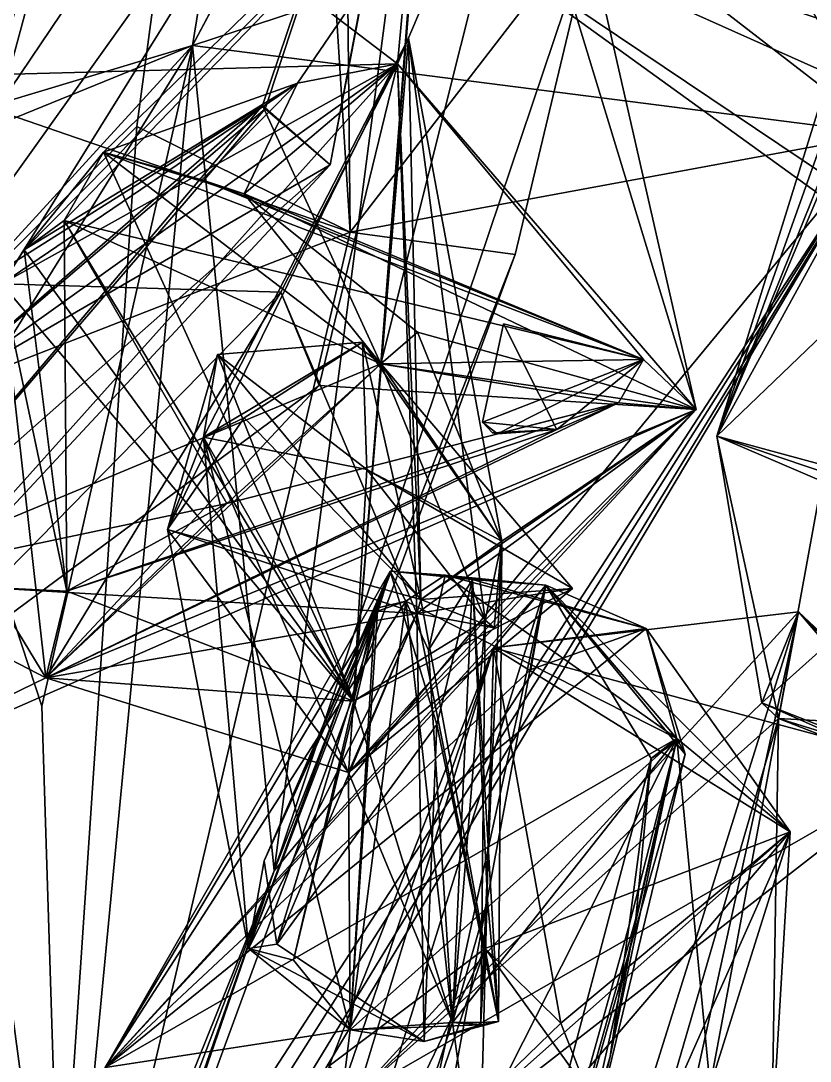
# Model space of a CAD drawing. Extents: x -14400 to 182464, y -26736 to 173792.
# Drawn here: x -6723 to 8432, y 1640 to 21629 of the extents above; entities that cross this region are included whole.
import ezdxf

# ---------------------------------------------------------------- set-up
doc = ezdxf.new("R2010")
doc.units = 0

msp = doc.modelspace()

# ---------------------------------------------------------------- linework, layer by layer
for points in [[(-1792, 39760, 13696), (-9920, 28752, 7808), (-9040, 20544, 13040)], [(-1792, 39760, 13696), (-9040, 20544, 13040), (-400, 17568, 10800)], [(-1792, 39760, 13696), (-7104, 20048, -1200), (-8624, 15472, -1088)], [(-1792, 39760, 13696), (-8624, 15472, -1088), (-4496, 19600, 11040)], [(-1792, 39760, 13696), (-7104, 20048, -1200), (-8624, 15472, -1088)], [(-1792, 39760, 13696), (-8624, 15472, -1088), (-4496, 19600, 11040)], [(-1792, 39760, 13696), (-2496, 26896, -1536), (-7104, 20048, -1200)], [(-2496, 26896, -1536), (-7104, 20048, -1200), (-1792, 39760, 13696)], [(-1792, 39760, 13696), (-4496, 19600, 11040), (-400, 17568, 10800)], [(-400, 17568, 10800), (-1792, 39760, 13696), (-4496, 19600, 11040)], [(-1792, 39760, 13696), (-400, 17568, 10800), (-496, 27040, 11488)], [(-1792, 39760, 13696), (-400, 17568, 10800), (9824, 19456, 5520)], [(-1792, 39760, 13696), (9824, 19456, 5520), (4336, 23712, 1536)], [(-496, 27040, 11488), (-1792, 39760, 13696), (-400, 17568, 10800)], [(1344, 30144, -2352), (-9008, 15632, -2736), (-13056, 17232, -672)], [(1344, 30144, -2352), (-13056, 17232, -672), (-9920, 28752, 7808)], [(1344, 30144, -2352), (-9008, 15632, -2736), (-13056, 17232, -672)], [(1344, 30144, -2352), (-13056, 17232, -672), (-9920, 28752, 7808)], [(-3424, 21152, -6016), (-13056, 17232, -672), (1344, 30144, -2352)], [(1344, 30144, -2352), (-13056, 17232, -672), (-9920, 28752, 7808)], [(1344, 30144, -2352), (-9008, 15632, -2736), (-13056, 17232, -672)], [(1344, 30144, -2352), (-13056, 17232, -672), (-6256, 27536, 176)], [(1376, 30160, -2336), (-9920, 28752, 7808), (512, 20800, 23136)], [(1376, 30160, -2336), (-9920, 28752, 7808), (-9040, 20544, 13040)], [(1376, 30160, -2336), (-9920, 28752, 7808), (-9040, 20544, 13040)], [(1376, 30160, -2336), (-9040, 20544, 13040), (-8400, 14448, 11040)], [(1376, 30160, -2336), (-9040, 20544, 13040), (-8400, 14448, 11040)], [(1344, 30144, -2352), (-2080, 20000, -2816), (-9008, 15632, -2736)], [(1344, 30144, -2352), (-2080, 20000, -2816), (-9008, 15632, -2736)], [(1344, 30144, -2352), (-2080, 20000, -2816), (-9008, 15632, -2736)], [(1376, 30160, -2336), (-8400, 14448, 11040), (-784, 18864, -2384)], [(1376, 30160, -2336), (-8400, 14448, 11040), (-784, 18864, -2384)], [(-1856, 5296, -3840), (-3424, 21152, -6016), (1376, 30160, -2336)], [(1376, 30160, -2336), (-3424, 21152, -6016), (1344, 30144, -2352)], [(192, 15040, -2176), (-2080, 20000, -2816), (1344, 30144, -2352)], [(1344, 30144, -2352), (-2032, 19936, -2816), (-2080, 20000, -2816)], [(-784, 18864, -2384), (-2080, 20000, -2816), (1344, 30144, -2352)], [(-784, 18864, -2384), (-2032, 19936, -2816), (1344, 30144, -2352)], [(4336, 23712, 1536), (-1856, 5296, -3840), (1376, 30160, -2336)], [(1376, 30160, -2336), (-784, 18864, -2384), (1344, 30144, -2352)], [(1376, 30160, -2336), (-784, 18864, -2384), (1344, 30144, -2352)], [(1376, 30160, -2336), (6240, 14160, 11712), (192, 15040, -2176)], [(1376, 30160, -2336), (192, 15040, -2176), (1344, 30144, -2352)], [(1376, 30160, -2336), (512, 20800, 23136), (6240, 14160, 11712)], [(-9920, 28752, 7808), (-6256, 27536, 176), (-13056, 17232, -672)], [(-9920, 28752, 7808), (-9040, 20544, 13040), (512, 20800, 23136)], [(12800, 28304, 17104), (10272, 23856, 7136), (6640, 13648, 880)], [(12800, 28304, 17104), (6640, 13648, 880), (12480, 24304, 18592)], [(3264, 27280, -2128), (-5888, 17792, -2336), (-6656, 17232, -2336)], [(3264, 27280, -2128), (-6656, 17232, -2336), (-5136, 19104, -2256)], [(3264, 27280, -2128), (192, 15040, -2176), (-5888, 17792, -2336)], [(3264, 27280, -2128), (-5136, 19104, -2256), (-1408, 20432, 15696)], [(3264, 27280, -2128), (-1408, 20432, 15696), (512, 20800, 23136)], [(3264, 27280, -2128), (6240, 14160, 11712), (192, 15040, -2176)], [(3264, 27280, -2128), (512, 20800, 23136), (6240, 14160, 11712)], [(4336, 23712, 1536), (-496, 27040, 11488), (-400, 17568, 10800)], [(4336, 23712, 1536), (-496, 27040, 11488), (-400, 17568, 10800)], [(-2496, 26896, -1536), (-3424, 21152, -6016), (-7104, 20048, -1200)], [(-3424, 21152, -6016), (-7104, 20048, -1200), (-2496, 26896, -1536)], [(4336, 23712, 1536), (-3424, 21152, -6016), (-2496, 26896, -1536)], [(4336, 23712, 1536), (-3424, 21152, -6016), (-2496, 26896, -1536)], [(-96, 24592, 32), (16608, 23008, 6672), (10432, 19872, 3904)], [(-96, 24592, 32), (10432, 19872, 3904), (9392, 17728, 4848)], [(-96, 24592, 32), (9392, 17728, 4848), (9584, 18080, 5248)], [(-96, 24592, 32), (9584, 18080, 5248), (10416, 21056, 7744)], [(-96, 24592, 32), (10416, 21056, 7744), (10832, 22832, 8656)], [(12480, 24304, 18592), (6640, 13648, 880), (11424, 12032, 18112)], [(10272, 23856, 7136), (9712, 23552, 1344), (6640, 13648, 880)], [(9824, 19456, 5520), (-3424, 21152, -6016), (4336, 23712, 1536)], [(4336, 23712, 1536), (-1856, 5296, -3840), (-3424, 21152, -6016)], [(4336, 23712, 1536), (2768, 17136, 1360), (-1856, 5296, -3840)], [(4336, 23712, 1536), (2768, 17136, 1360), (-1856, 5296, -3840)], [(4336, 23712, 1536), (-400, 17568, 10800), (2768, 17136, 1360)], [(4336, 23712, 1536), (-400, 17568, 10800), (2768, 17136, 1360)], [(6640, 13648, 880), (9712, 23552, 1344), (10512, 23280, -544)], [(6640, 13648, 880), (10512, 23280, -544), (8656, 12784, -992)], [(720, 21296, -672), (-3216, 13632, -2320), (-3904, 11856, 800)], [(720, 21296, -672), (-3904, 11856, 800), (960, 10512, 18160)], [(720, 21296, -672), (-336, 8560, -3584), (-3216, 13632, -2320)], [(720, 21296, -672), (2192, 10112, -608), (-336, 8560, -3584)], [(720, 21296, -672), (960, 10512, 18160), (2512, 11632, 128)], [(720, 21296, -672), (2512, 11632, 128), (2192, 10112, -608)], [(-3424, 21152, -6016), (-9824, 10864, -2704), (-13056, 17232, -672)], [(-3424, 21152, -6016), (-5904, -4752, -3856), (-9824, 10864, -2704)], [(-8624, 15472, -1088), (-7104, 20048, -1200), (-3424, 21152, -6016)], [(-8624, 15472, -1088), (-3424, 21152, -6016), (-6320, 8464, -3840)], [(-3424, 21152, -6016), (-6320, 8464, -3840), (-8624, 15472, -1088)], [(-3424, 21152, -6016), (-8624, 15472, -1088), (-7104, 20048, -1200)], [(-3424, 21152, -6016), (-5904, -4752, -3856), (-6320, 8464, -3840)], [(-3424, 21152, -6016), (-5904, -4752, -3856), (-6320, 8464, -3840)], [(-1856, 5296, -3840), (-5904, -4752, -3856), (-3424, 21152, -6016)], [(-3424, 21152, -6016), (-1856, 5296, -3840), (-5904, -4752, -3856)], [(-1856, 5296, -3840), (-5904, -4752, -3856), (-3424, 21152, -6016)], [(9824, 19456, 5520), (-1856, 5296, -3840), (-3424, 21152, -6016)], [(512, 20800, 23136), (-8400, 14448, 11040), (-13008, 5712, -688)], [(512, 20800, 23136), (-13008, 5712, -688), (-992, 14624, 15872)], [(512, 20800, 23136), (-9040, 20544, 13040), (-8400, 14448, 11040)], [(512, 20800, 23136), (-1408, 20432, 15696), (-7088, 16576, -2320)], [(512, 20800, 23136), (-7088, 16576, -2320), (-1728, 16416, 17184)], [(512, 20800, 23136), (-1408, 20432, 15696), (-7088, 16576, -2320)], [(512, 20800, 23136), (-7088, 16576, -2320), (-1728, 16416, 17184)], [(512, 20800, 23136), (-1408, 20432, 15696), (-7088, 16576, -2320)], [(512, 20800, 23136), (-7088, 16576, -2320), (-1728, 16416, 17184)], [(512, 20800, 23136), (-1408, 20432, 15696), (-7088, 16576, -2320)], [(512, 20800, 23136), (-7088, 16576, -2320), (-1728, 16416, 17184)], [(512, 20800, 23136), (-1408, 20432, 15696), (-7088, 16576, -2320)], [(512, 20800, 23136), (-7088, 16576, -2320), (-1728, 16416, 17184)], [(512, 20800, 23136), (-1408, 20432, 15696), (-7088, 16576, -2320)], [(512, 20800, 23136), (-7088, 16576, -2320), (-1728, 16416, 17184)], [(512, 20800, 23136), (6240, 14160, 11712), (-2432, 18304, -1408)], [(512, 20800, 23136), (-2432, 18304, -1408), (-1408, 20432, 15696)], [(512, 20800, 23136), (6240, 14160, 11712), (-2432, 18304, -1408)], [(512, 20800, 23136), (-2432, 18304, -1408), (-1408, 20432, 15696)], [(512, 20800, 23136), (6240, 14160, 11712), (-2432, 18304, -1408)], [(512, 20800, 23136), (-2432, 18304, -1408), (-1408, 20432, 15696)], [(6240, 14160, 11712), (-2432, 18304, -1408), (512, 20800, 23136)], [(512, 20800, 23136), (-2432, 18304, -1408), (-1408, 20432, 15696)], [(5232, 15120, -2016), (-2432, 18304, -1408), (512, 20800, 23136)], [(512, 20800, 23136), (-2432, 18304, -1408), (-1408, 20432, 15696)], [(512, 20800, 23136), (-1728, 16416, 17184), (880, 10240, 18048)], [(512, 20800, 23136), (-1728, 16416, 17184), (-992, 14624, 15872)], [(512, 20800, 23136), (-1728, 16416, 17184), (-992, 14624, 15872)], [(512, 20800, 23136), (-1728, 16416, 17184), (-992, 14624, 15872)], [(512, 20800, 23136), (-1728, 16416, 17184), (-992, 14624, 15872)], [(512, 20800, 23136), (-1728, 16416, 17184), (-992, 14624, 15872)], [(512, 20800, 23136), (-992, 14624, 15872), (6240, 14160, 11712)], [(512, 20800, 23136), (-992, 14624, 15872), (6240, 14160, 11712)], [(512, 20800, 23136), (-992, 14624, 15872), (6240, 14160, 11712)], [(6240, 14160, 11712), (512, 20800, 23136), (-992, 14624, 15872)], [(6240, 14160, 11712), (512, 20800, 23136), (-992, 14624, 15872)], [(6240, 14160, 11712), (512, 20800, 23136), (-992, 14624, 15872)], [(512, 20800, 23136), (880, 10240, 18048), (960, 10512, 18160)], [(512, 20800, 23136), (960, 10512, 18160), (6240, 14160, 11712)], [(6240, 14160, 11712), (5232, 15120, -2016), (512, 20800, 23136)], [(-9040, 20544, 13040), (-8400, 14448, 11040), (-400, 17568, 10800)], [(-1408, 20432, 15696), (-6656, 17232, -2336), (-7088, 16576, -2320)], [(-1408, 20432, 15696), (-6656, 17232, -2336), (-7088, 16576, -2320)], [(-6656, 17232, -2336), (-7088, 16576, -2320), (-1408, 20432, 15696)], [(-1408, 20432, 15696), (-6656, 17232, -2336), (-7088, 16576, -2320)], [(-1408, 20432, 15696), (-6656, 17232, -2336), (-7088, 16576, -2320)], [(-1408, 20432, 15696), (-6656, 17232, -2336), (-7088, 16576, -2320)], [(-1408, 20432, 15696), (-5136, 19104, -2256), (-6656, 17232, -2336)], [(-1408, 20432, 15696), (-5136, 19104, -2256), (-6656, 17232, -2336)], [(-6656, 17232, -2336), (-1408, 20432, 15696), (-5136, 19104, -2256)], [(-1408, 20432, 15696), (-5136, 19104, -2256), (-6656, 17232, -2336)], [(-1408, 20432, 15696), (-5136, 19104, -2256), (-6656, 17232, -2336)], [(-5136, 19104, -2256), (-6656, 17232, -2336), (-1408, 20432, 15696)], [(-1408, 20432, 15696), (-3248, 18576, -1568), (-5136, 19104, -2256)], [(-1408, 20432, 15696), (-3248, 18576, -1568), (-5136, 19104, -2256)], [(-1408, 20432, 15696), (-3248, 18576, -1568), (-5136, 19104, -2256)], [(-1408, 20432, 15696), (-3248, 18576, -1568), (-5136, 19104, -2256)], [(-5136, 19104, -2256), (-1408, 20432, 15696), (-3248, 18576, -1568)], [(-2432, 18304, -1408), (-3248, 18576, -1568), (-1408, 20432, 15696)], [(-2432, 18304, -1408), (-3248, 18576, -1568), (-1408, 20432, 15696)], [(-2432, 18304, -1408), (-3248, 18576, -1568), (-1408, 20432, 15696)], [(-1408, 20432, 15696), (-2432, 18304, -1408), (-3248, 18576, -1568)], [(-3248, 18576, -1568), (-1408, 20432, 15696), (-2432, 18304, -1408)], [(192, 15040, -2176), (-9824, 10864, -2704), (-2080, 20000, -2816)], [(-2080, 20000, -2816), (-9824, 10864, -2704), (-8864, 14112, -2752)], [(-784, 18864, -2384), (-9824, 10864, -2704), (-2080, 20000, -2816)], [(-2080, 20000, -2816), (-9824, 10864, -2704), (-8864, 14112, -2752)], [(-2080, 20000, -2816), (-8864, 14112, -2752), (-9008, 15632, -2736)], [(-2080, 20000, -2816), (-8864, 14112, -2752), (-9008, 15632, -2736)], [(-2080, 20000, -2816), (-8864, 14112, -2752), (-9008, 15632, -2736)], [(-2032, 19936, -2816), (-8864, 14112, -2752), (-2080, 20000, -2816)], [(-784, 18864, -2384), (-9824, 10864, -2704), (-2032, 19936, -2816)], [(-9824, 10864, -2704), (-8864, 14112, -2752), (-2032, 19936, -2816)], [(-8624, 15472, -1088), (-6320, -7648, -688), (-4496, 19600, 11040)], [(-6320, -7648, -688), (-4496, 19600, 11040), (-8624, 15472, -1088)], [(-400, 17568, 10800), (-4496, 19600, 11040), (-6320, -7648, -688)], [(-400, 17568, 10800), (-4496, 19600, 11040), (-6320, -7648, -688)], [(-400, 17568, 10800), (-6320, -7648, -688), (9824, 19456, 5520)], [(9824, 19456, 5520), (-6320, -7648, -688), (-6048, -6624, -1904)], [(9824, 19456, 5520), (-6048, -6624, -1904), (-5936, -5472, -3072)], [(9824, 19456, 5520), (-5936, -5472, -3072), (-5904, -4752, -3856)], [(9824, 19456, 5520), (-5904, -4752, -3856), (-1856, 5296, -3840)], [(-5136, 19104, -2256), (-5888, 17792, -2336), (-6656, 17232, -2336)], [(-5136, 19104, -2256), (-5888, 17792, -2336), (-6656, 17232, -2336)], [(-5136, 19104, -2256), (-5888, 17792, -2336), (-6656, 17232, -2336)], [(-5136, 19104, -2256), (-5888, 17792, -2336), (-6656, 17232, -2336)], [(-5888, 17792, -2336), (-6656, 17232, -2336), (-5136, 19104, -2256)], [(-5136, 19104, -2256), (-336, 8560, -3584), (-5888, 17792, -2336)], [(192, 15040, -2176), (-5888, 17792, -2336), (-5136, 19104, -2256)], [(192, 15040, -2176), (-5888, 17792, -2336), (-5136, 19104, -2256)], [(192, 15040, -2176), (-5888, 17792, -2336), (-5136, 19104, -2256)], [(5232, 15120, -2016), (-5888, 17792, -2336), (-5136, 19104, -2256)], [(-2432, 18304, -1408), (192, 15040, -2176), (-5136, 19104, -2256)], [(-2432, 18304, -1408), (-5136, 19104, -2256), (-3248, 18576, -1568)], [(192, 15040, -2176), (-336, 8560, -3584), (-5136, 19104, -2256)], [(-2432, 18304, -1408), (192, 15040, -2176), (-5136, 19104, -2256)], [(-2432, 18304, -1408), (-5136, 19104, -2256), (-3248, 18576, -1568)], [(-2432, 18304, -1408), (192, 15040, -2176), (-5136, 19104, -2256)], [(-2432, 18304, -1408), (-5136, 19104, -2256), (-3248, 18576, -1568)], [(192, 15040, -2176), (-5136, 19104, -2256), (-2432, 18304, -1408)], [(-2432, 18304, -1408), (-5136, 19104, -2256), (-3248, 18576, -1568)], [(5232, 15120, -2016), (-5136, 19104, -2256), (-3248, 18576, -1568)], [(-8400, 14448, 11040), (-13008, 5712, -688), (-784, 18864, -2384)], [(-784, 18864, -2384), (-13008, 5712, -688), (-9824, 10864, -2704)], [(-8400, 14448, 11040), (-13008, 5712, -688), (-784, 18864, -2384)], [(-784, 18864, -2384), (-13008, 5712, -688), (-9824, 10864, -2704)], [(5232, 15120, -2016), (-3248, 18576, -1568), (-2432, 18304, -1408)], [(6240, 14160, 11712), (896, 15648, -432), (-2432, 18304, -1408)], [(-2432, 18304, -1408), (896, 15648, -432), (192, 15040, -2176)], [(6240, 14160, 11712), (896, 15648, -432), (-2432, 18304, -1408)], [(-2432, 18304, -1408), (896, 15648, -432), (192, 15040, -2176)], [(6240, 14160, 11712), (896, 15648, -432), (-2432, 18304, -1408)], [(-2432, 18304, -1408), (896, 15648, -432), (192, 15040, -2176)], [(6240, 14160, 11712), (896, 15648, -432), (-2432, 18304, -1408)], [(192, 15040, -2176), (-2432, 18304, -1408), (896, 15648, -432)], [(-6656, 17232, -2336), (-5888, 17792, -2336), (-336, 8560, -3584)], [(-6656, 17232, -2336), (-5888, 17792, -2336), (-5840, 10672, -2192)], [(-5888, 17792, -2336), (-5840, 10672, -2192), (-6656, 17232, -2336)], [(-6656, 17232, -2336), (-5888, 17792, -2336), (-5840, 10672, -2192)], [(-5840, 10672, -2192), (-6656, 17232, -2336), (-5888, 17792, -2336)], [(-5888, 17792, -2336), (-5840, 10672, -2192), (-6656, 17232, -2336)], [(192, 15040, -2176), (-2768, 12352, -2176), (-5888, 17792, -2336)], [(-5840, 10672, -2192), (-5888, 17792, -2336), (-2768, 12352, -2176)], [(192, 15040, -2176), (-2768, 12352, -2176), (-5888, 17792, -2336)], [(-5888, 17792, -2336), (-2768, 12352, -2176), (-5840, 10672, -2192)], [(192, 15040, -2176), (-2768, 12352, -2176), (-5888, 17792, -2336)], [(-5840, 10672, -2192), (-5888, 17792, -2336), (-2768, 12352, -2176)], [(192, 15040, -2176), (-2768, 12352, -2176), (-5888, 17792, -2336)], [(-5840, 10672, -2192), (-5888, 17792, -2336), (-2768, 12352, -2176)], [(5232, 15120, -2016), (192, 15040, -2176), (-5888, 17792, -2336)], [(192, 15040, -2176), (-2768, 12352, -2176), (-5888, 17792, -2336)], [(-5888, 17792, -2336), (-2768, 12352, -2176), (-5840, 10672, -2192)], [(-400, 17568, 10800), (-8400, 14448, 11040), (-6320, -7648, -688)], [(2768, 17136, 1360), (-400, 17568, 10800), (-6320, -7648, -688)], [(2768, 17136, 1360), (-400, 17568, 10800), (-6320, -7648, -688)], [(-7088, 16576, -2320), (-6656, 17232, -2336), (-336, 8560, -3584)], [(-7088, 16576, -2320), (-6656, 17232, -2336), (-5840, 10672, -2192)], [(-6656, 17232, -2336), (-5840, 10672, -2192), (-7088, 16576, -2320)], [(-7088, 16576, -2320), (-6656, 17232, -2336), (-5840, 10672, -2192)], [(-7088, 16576, -2320), (-6656, 17232, -2336), (-5840, 10672, -2192)], [(-7088, 16576, -2320), (-6656, 17232, -2336), (-5840, 10672, -2192)], [(10400, 17264, -816), (8656, 12784, -992), (6640, 13648, 880)], [(10400, 17264, -816), (6640, 13648, 880), (11520, 12320, 18224)], [(2768, 17136, 1360), (-6320, -7648, -688), (-1856, 5296, -3840)], [(2768, 17136, 1360), (-6320, -7648, -688), (-1856, 5296, -3840)], [(-7088, 16576, -2320), (-6240, 9008, -1888), (-7296, 10736, -1664)], [(-7088, 16576, -2320), (-7296, 10736, -1664), (-1728, 16416, 17184)], [(-7088, 16576, -2320), (-6240, 9008, -1888), (-7296, 10736, -1664)], [(-7088, 16576, -2320), (-7296, 10736, -1664), (-1728, 16416, 17184)], [(-1728, 16416, 17184), (-7088, 16576, -2320), (-7296, 10736, -1664)], [(-7088, 16576, -2320), (-6240, 9008, -1888), (-7296, 10736, -1664)], [(-7088, 16576, -2320), (-6240, 9008, -1888), (-7296, 10736, -1664)], [(-7088, 16576, -2320), (-7296, 10736, -1664), (-1728, 16416, 17184)], [(-6240, 9008, -1888), (-7296, 10736, -1664), (-7088, 16576, -2320)], [(-1728, 16416, 17184), (-7088, 16576, -2320), (-7296, 10736, -1664)], [(-6240, 9008, -1888), (-7296, 10736, -1664), (-7088, 16576, -2320)], [(-1728, 16416, 17184), (-7088, 16576, -2320), (-7296, 10736, -1664)], [(-1728, 16416, 17184), (-7296, 10736, -1664), (880, 10240, 18048)], [(-1728, 16416, 17184), (-7296, 10736, -1664), (-6240, 9008, -1888)], [(-1728, 16416, 17184), (-7296, 10736, -1664), (-6240, 9008, -1888)], [(-1728, 16416, 17184), (-7296, 10736, -1664), (-6240, 9008, -1888)], [(-6240, 9008, -1888), (-1728, 16416, 17184), (-7296, 10736, -1664)], [(-6240, 9008, -1888), (-1728, 16416, 17184), (-7296, 10736, -1664)], [(-7088, 16576, -2320), (-336, 8560, -3584), (-5840, 10672, -2192)], [(-7088, 16576, -2320), (-5840, 10672, -2192), (-6240, 9008, -1888)], [(-7088, 16576, -2320), (-5840, 10672, -2192), (-6240, 9008, -1888)], [(-5840, 10672, -2192), (-6240, 9008, -1888), (-7088, 16576, -2320)], [(-7088, 16576, -2320), (-5840, 10672, -2192), (-6240, 9008, -1888)], [(-6240, 9008, -1888), (-7088, 16576, -2320), (-5840, 10672, -2192)], [(-6240, 9008, -1888), (-7088, 16576, -2320), (-5840, 10672, -2192)], [(-1728, 16416, 17184), (-6240, 9008, -1888), (-992, 14624, 15872)], [(-1728, 16416, 17184), (-6240, 9008, -1888), (-992, 14624, 15872)], [(-1728, 16416, 17184), (-6240, 9008, -1888), (-992, 14624, 15872)], [(-6240, 9008, -1888), (-992, 14624, 15872), (-1728, 16416, 17184)], [(-6240, 9008, -1888), (-992, 14624, 15872), (-1728, 16416, 17184)], [(5232, 15120, -2016), (2144, 13920, -2032), (2544, 15808, -2016)], [(2144, 13920, -2032), (3568, 13776, -2016), (2544, 15808, -2016)], [(5232, 15120, -2016), (2544, 15808, -2016), (3568, 13776, -2016)], [(896, 15648, -432), (2512, 11632, 128), (192, 15040, -2176)], [(6240, 14160, 11712), (192, 15040, -2176), (896, 15648, -432)], [(6240, 14160, 11712), (192, 15040, -2176), (896, 15648, -432)], [(6240, 14160, 11712), (192, 15040, -2176), (896, 15648, -432)], [(6240, 14160, 11712), (2512, 11632, 128), (896, 15648, -432)], [(-8624, 15472, -1088), (-6320, 8464, -3840), (-5904, -4752, -3856)], [(-8624, 15472, -1088), (-5904, -4752, -3856), (-6320, -7648, -688)], [(-6320, -7648, -688), (-8624, 15472, -1088), (-5904, -4752, -3856)], [(-8624, 15472, -1088), (-6320, 8464, -3840), (-5904, -4752, -3856)], [(-80, 13008, -2256), (-3216, 13632, -2320), (-160, 15456, -880)], [(-160, 15456, -880), (-3216, 13632, -2320), (-2432, 14000, -1152)], [(-160, 15456, -880), (-80, 13008, -2256), (-3216, 13632, -2320)], [(-160, 15456, -880), (-3216, 13632, -2320), (-2432, 14000, -1152)], [(-160, 15456, -880), (-80, 13008, -2256), (-2944, 15216, -2016)], [(-160, 15456, -880), (-2944, 15216, -2016), (960, 10512, 18160)], [(960, 10512, 18160), (-160, 15456, -880), (-2432, 14000, -1152)], [(-160, 15456, -880), (-2432, 14000, -1152), (960, 10512, 18160)], [(2512, 11632, 128), (-80, 13008, -2256), (-160, 15456, -880)], [(2512, 11632, 128), (-160, 15456, -880), (960, 10512, 18160)], [(-160, 15456, -880), (960, 10512, 18160), (2512, 11632, 128)], [(-160, 15456, -880), (2512, 11632, 128), (-80, 13008, -2256)], [(-160, 15456, -880), (960, 10512, 18160), (3872, 10720, 736)], [(-160, 15456, -880), (3872, 10720, 736), (-80, 13008, -2256)], [(960, 10512, 18160), (-2944, 15216, -2016), (-3904, 11856, 800)], [(-2944, 15216, -2016), (-3216, 13632, -2320), (-3904, 11856, 800)], [(-2944, 15216, -2016), (-336, 8560, -3584), (-3216, 13632, -2320)], [(-80, 13008, -2256), (-336, 8560, -3584), (-2944, 15216, -2016)], [(192, 15040, -2176), (-2768, 12352, -2176), (-9824, 10864, -2704)], [(6240, 14160, 11712), (-6240, 9008, -1888), (192, 15040, -2176)], [(192, 15040, -2176), (-6240, 9008, -1888), (-2768, 12352, -2176)], [(6240, 14160, 11712), (-6240, 9008, -1888), (192, 15040, -2176)], [(192, 15040, -2176), (-6240, 9008, -1888), (-2768, 12352, -2176)], [(6240, 14160, 11712), (-6240, 9008, -1888), (192, 15040, -2176)], [(192, 15040, -2176), (-6240, 9008, -1888), (-2768, 12352, -2176)], [(6240, 14160, 11712), (-6240, 9008, -1888), (192, 15040, -2176)], [(192, 15040, -2176), (-6240, 9008, -1888), (-2768, 12352, -2176)], [(6240, 14160, 11712), (-6240, 9008, -1888), (192, 15040, -2176)], [(-6240, 9008, -1888), (-2768, 12352, -2176), (192, 15040, -2176)], [(4752, 14288, -2016), (-2768, 12352, -2176), (192, 15040, -2176)], [(192, 15040, -2176), (2192, 10112, -608), (-336, 8560, -3584)], [(4752, 14288, -2016), (192, 15040, -2176), (5232, 15120, -2016)], [(192, 15040, -2176), (2512, 11632, 128), (2192, 10112, -608)], [(5232, 15120, -2016), (2432, 13696, -2032), (2144, 13920, -2032)], [(5232, 15120, -2016), (4752, 14288, -2016), (2432, 13696, -2032)], [(5232, 15120, -2016), (3568, 13776, -2016), (4752, 14288, -2016)], [(6240, 14160, 11712), (4752, 14288, -2016), (5232, 15120, -2016)], [(6240, 14160, 11712), (-992, 14624, 15872), (-13008, 5712, -688)], [(6240, 14160, 11712), (-992, 14624, 15872), (-6240, 9008, -1888)], [(6240, 14160, 11712), (-992, 14624, 15872), (-6240, 9008, -1888)], [(6240, 14160, 11712), (-992, 14624, 15872), (-6240, 9008, -1888)], [(6240, 14160, 11712), (-992, 14624, 15872), (-6240, 9008, -1888)], [(6240, 14160, 11712), (-992, 14624, 15872), (-6240, 9008, -1888)], [(-6320, -7648, -688), (-8400, 14448, 11040), (-13008, 5712, -688)], [(6240, 14160, 11712), (-6240, 9008, -1888), (4752, 14288, -2016)], [(-6240, 9008, -1888), (3568, 13776, -2016), (4752, 14288, -2016)], [(4752, 14288, -2016), (3568, 13776, -2016), (-5840, 10672, -2192)], [(4752, 14288, -2016), (-5840, 10672, -2192), (-2768, 12352, -2176)], [(4752, 14288, -2016), (3568, 13776, -2016), (2432, 13696, -2032)], [(6240, 14160, 11712), (-13008, 5712, -688), (-6240, 9008, -1888)], [(960, 10512, 18160), (-2432, 14000, -1152), (-3904, 11856, 800)], [(-2432, 14000, -1152), (-3216, 13632, -2320), (-3904, 11856, 800)], [(960, 10512, 18160), (-2432, 14000, -1152), (-3904, 11856, 800)], [(-3216, 13632, -2320), (-3904, 11856, 800), (-2432, 14000, -1152)], [(6240, 14160, 11712), (880, 10240, 18048), (-432, 7184, -3392)], [(6240, 14160, 11712), (-432, 7184, -3392), (2368, 9968, 480)], [(6240, 14160, 11712), (960, 10512, 18160), (880, 10240, 18048)], [(6240, 14160, 11712), (2368, 9968, 480), (2192, 10112, -608)], [(6240, 14160, 11712), (2192, 10112, -608), (2512, 11632, 128)], [(2432, 13696, -2032), (2336, 13712, -2032), (2144, 13920, -2032)], [(2144, 13920, -2032), (2336, 13712, -2032), (3568, 13776, -2016)], [(-6240, 9008, -1888), (-5840, 10672, -2192), (3568, 13776, -2016)], [(-3904, 11856, 800), (-3216, 13632, -2320), (-2352, 3808)], [(-3216, 13632, -2320), (-432, 7184, -3392), (-3904, 11856, 800)], [(-3904, 11856, 800), (-3216, 13632, -2320), (-432, 7184, -3392)], [(-3216, 13632, -2320), (-432, 7184, -3392), (-3904, 11856, 800)], [(-80, 13008, -2256), (-336, 8560, -3584), (-3216, 13632, -2320)], [(-336, 8560, -3584), (-432, 7184, -3392), (-3216, 13632, -2320)], [(-3216, 13632, -2320), (-432, 7184, -3392), (-400, 2240, -1824)], [(-3216, 13632, -2320), (-400, 2240, -1824), (-2352, 3808)], [(-336, 8560, -3584), (-432, 7184, -3392), (-3216, 13632, -2320)], [(-336, 8560, -3584), (-432, 7184, -3392), (-3216, 13632, -2320)], [(-80, 13008, -2256), (-336, 8560, -3584), (-3216, 13632, -2320)], [(-3216, 13632, -2320), (-336, 8560, -3584), (-432, 7184, -3392)], [(2432, 13696, -2032), (3568, 13776, -2016), (2336, 13712, -2032)], [(11520, 12320, 18224), (6640, 13648, 880), (11424, 12032, 18112)], [(8656, 12784, -992), (7824, 8224, -896), (6640, 13648, 880)], [(6640, 13648, 880), (7824, 8224, -896), (7504, 8528, 1936)], [(6640, 13648, 880), (7504, 8528, 1936), (11424, 12032, 18112)], [(11424, 12032, 18112), (6640, 13648, 880), (8656, 12784, -992)], [(2192, 10112, -608), (-336, 8560, -3584), (-80, 13008, -2256)], [(-80, 13008, -2256), (2192, 10112, -608), (-336, 8560, -3584)], [(3872, 10720, 736), (-336, 8560, -3584), (-80, 13008, -2256)], [(2512, 11632, 128), (2192, 10112, -608), (-80, 13008, -2256)], [(2512, 11632, 128), (2192, 10112, -608), (-80, 13008, -2256)], [(8656, 12784, -992), (10880, 7024, -688), (7824, 8224, -896)], [(-9824, 10864, -2704), (-2768, 12352, -2176), (-5840, 10672, -2192)], [(-5840, 10672, -2192), (-2768, 12352, -2176), (-6240, 9008, -1888)], [(-5840, 10672, -2192), (-2768, 12352, -2176), (-6240, 9008, -1888)], [(-5840, 10672, -2192), (-2768, 12352, -2176), (-6240, 9008, -1888)], [(-5840, 10672, -2192), (-2768, 12352, -2176), (-6240, 9008, -1888)], [(-6240, 9008, -1888), (-5840, 10672, -2192), (-2768, 12352, -2176)], [(11424, 12032, 18112), (7504, 8528, 1936), (11328, 7024, 352)], [(960, 10512, 18160), (-3904, 11856, 800), (880, 10240, 18048)], [(-3904, 11856, 800), (-2352, 3808), (880, 10240, 18048)], [(960, 10512, 18160), (-3904, 11856, 800), (880, 10240, 18048)], [(-3904, 11856, 800), (-432, 7184, -3392), (880, 10240, 18048)], [(960, 10512, 18160), (-3904, 11856, 800), (880, 10240, 18048)], [(-3904, 11856, 800), (-432, 7184, -3392), (880, 10240, 18048)], [(960, 10512, 18160), (-3904, 11856, 800), (880, 10240, 18048)], [(880, 10240, 18048), (-3904, 11856, 800), (-432, 7184, -3392)], [(2512, 11632, 128), (960, 10512, 18160), (2448, 2400, 736)], [(960, 10512, 18160), (2368, 9968, 480), (2512, 11632, 128)], [(960, 10512, 18160), (2368, 9968, 480), (2512, 11632, 128)], [(2512, 11632, 128), (2448, 2400, 736), (2112, 2384, -544)], [(2512, 11632, 128), (2112, 2384, -544), (2192, 10112, -608)], [(2512, 11632, 128), (2368, 9968, 480), (2192, 10112, -608)], [(2512, 11632, 128), (2368, 9968, 480), (2192, 10112, -608)], [(368, 11056, 1008), (128, 10288, -832), (-5104, 1520, -1552)], [(368, 11056, 1008), (-5104, 1520, -1552), (3360, 10784, 14960)], [(368, 11056, 1008), (128, 10288, -832), (-2048, 5488, 304)], [(368, 11056, 1008), (-2048, 5488, 304), (-1808, 3888, 2080)], [(368, 11056, 1008), (128, 10288, -832), (-2048, 5488, 304)], [(368, 11056, 1008), (-2048, 5488, 304), (-1808, 3888, 2080)], [(368, 11056, 1008), (128, 10288, -832), (-2048, 5488, 304)], [(368, 11056, 1008), (-2048, 5488, 304), (-1808, 3888, 2080)], [(368, 11056, 1008), (80, 10336, -832), (-2048, 5488, 304)], [(368, 11056, 1008), (-2048, 5488, 304), (-1808, 3888, 2080)], [(368, 11056, 1008), (-1808, 3888, 2080), (1264, 8112, 3616)], [(368, 11056, 1008), (-1808, 3888, 2080), (1264, 8112, 3616)], [(1264, 8112, 3616), (368, 11056, 1008), (-1808, 3888, 2080)], [(1264, 8112, 3616), (368, 11056, 1008), (-1808, 3888, 2080)], [(368, 11056, 1008), (672, 10480, -960), (80, 10336, -832)], [(672, 10480, -960), (128, 10288, -832), (368, 11056, 1008)], [(368, 11056, 1008), (672, 10480, -960), (128, 10288, -832)], [(368, 11056, 1008), (672, 10480, -960), (128, 10288, -832)], [(368, 11056, 1008), (672, 10480, -960), (128, 10288, -832)], [(672, 10480, -960), (368, 11056, 1008), (1424, 10976, 96)], [(1424, 10976, 96), (368, 11056, 1008), (3360, 10784, 14960)], [(1952, 10896, 752), (1424, 10976, 96), (368, 11056, 1008)], [(1952, 10896, 752), (368, 11056, 1008), (1264, 8112, 3616)], [(1424, 10976, 96), (672, 10480, -960), (368, 11056, 1008)], [(1952, 10896, 752), (1424, 10976, 96), (368, 11056, 1008)], [(1952, 10896, 752), (368, 11056, 1008), (1264, 8112, 3616)], [(1424, 10976, 96), (672, 10480, -960), (368, 11056, 1008)], [(1952, 10896, 752), (1424, 10976, 96), (368, 11056, 1008)], [(1952, 10896, 752), (368, 11056, 1008), (1264, 8112, 3616)], [(1424, 10976, 96), (672, 10480, -960), (368, 11056, 1008)], [(1952, 10896, 752), (1424, 10976, 96), (368, 11056, 1008)], [(1952, 10896, 752), (368, 11056, 1008), (1264, 8112, 3616)], [(1424, 10976, 96), (672, 10480, -960), (368, 11056, 1008)], [(-9824, 10864, -2704), (-6240, 9008, -1888), (-13008, 5712, -688)], [(-5904, -4752, -3856), (-13008, 5712, -688), (-9824, 10864, -2704)], [(-9824, 10864, -2704), (-5840, 10672, -2192), (-6240, 9008, -1888)], [(5872, 7840, -1552), (672, 10480, -960), (1424, 10976, 96)], [(1104, 9536, -1024), (672, 10480, -960), (1424, 10976, 96)], [(1104, 9536, -1024), (672, 10480, -960), (1424, 10976, 96)], [(1104, 9536, -1024), (672, 10480, -960), (1424, 10976, 96)], [(1104, 9536, -1024), (672, 10480, -960), (1424, 10976, 96)], [(1952, 10896, 752), (1104, 9536, -1024), (1424, 10976, 96)], [(1952, 10896, 752), (1104, 9536, -1024), (1424, 10976, 96)], [(1952, 10896, 752), (1104, 9536, -1024), (1424, 10976, 96)], [(1952, 10896, 752), (1104, 9536, -1024), (1424, 10976, 96)], [(1952, 10896, 752), (1568, 2384, -1824), (1104, 9536, -1024)], [(1952, 10896, 752), (1568, 2384, -1824), (1104, 9536, -1024)], [(1952, 10896, 752), (1568, 2384, -1824), (1104, 9536, -1024)], [(1952, 10896, 752), (1568, 2384, -1824), (1104, 9536, -1024)], [(1952, 10896, 752), (1264, 8112, 3616), (2448, 2400, 736)], [(1952, 10896, 752), (1264, 8112, 3616), (2448, 2400, 736)], [(1952, 10896, 752), (1264, 8112, 3616), (2448, 2400, 736)], [(1952, 10896, 752), (1264, 8112, 3616), (2448, 2400, 736)], [(5872, 7840, -1552), (1424, 10976, 96), (5280, 9952, 1088)], [(1424, 10976, 96), (3360, 10784, 14960), (1952, 10896, 752)], [(1424, 10976, 96), (1952, 10896, 752), (5280, 9952, 1088)], [(1952, 10896, 752), (2240, 4736, 80), (1568, 2384, -1824)], [(1952, 10896, 752), (2240, 4736, 80), (1568, 2384, -1824)], [(1952, 10896, 752), (2240, 4736, 80), (1568, 2384, -1824)], [(1952, 10896, 752), (2240, 4736, 80), (1568, 2384, -1824)], [(5280, 9952, 1088), (1952, 10896, 752), (3360, 10784, 14960)], [(1952, 10896, 752), (2448, 2400, 736), (2240, 4736, 80)], [(1952, 10896, 752), (2448, 2400, 736), (2240, 4736, 80)], [(1952, 10896, 752), (2448, 2400, 736), (2240, 4736, 80)], [(1952, 10896, 752), (2448, 2400, 736), (2240, 4736, 80)], [(880, 10240, 18048), (-7296, 10736, -1664), (-6240, 9008, -1888)], [(-5840, 10672, -2192), (-336, 8560, -3584), (-6240, 9008, -1888)], [(3360, 10784, 14960), (2352, 9584, 2912), (-5104, 1520, -1552)], [(3360, 10784, 14960), (-5104, 1520, -1552), (-848, -2656, 15248)], [(3360, 10784, 14960), (3072, 9168, 2464), (-5104, 1520, -1552)], [(3360, 10784, 14960), (-5104, 1520, -1552), (-848, -2656, 15248)], [(3360, 10784, 14960), (-5104, 1520, -1552), (-848, -2656, 15248)], [(3360, 10784, 14960), (3072, 9168, 2464), (-5104, 1520, -1552)], [(3360, 10784, 14960), (-5104, 1520, -1552), (-848, -2656, 15248)], [(3360, 10784, 14960), (3072, 9168, 2464), (-5104, 1520, -1552)], [(3360, 10784, 14960), (-5104, 1520, -1552), (-848, -2656, 15248)], [(3360, 10784, 14960), (3072, 9168, 2464), (-5104, 1520, -1552)], [(3360, 10784, 14960), (-5104, 1520, -1552), (-848, -2656, 15248)], [(3360, 10784, 14960), (3072, 9168, 2464), (-5104, 1520, -1552)], [(3360, 10784, 14960), (-5104, 1520, -1552), (-848, -2656, 15248)], [(3360, 10784, 14960), (-3248, -19408, 23168), (-3536, -26224, 21008)], [(3360, 10784, 14960), (-3536, -26224, 21008), (5376, 7456, 1680)], [(5376, 7456, 1680), (3360, 10784, 14960), (-3536, -26224, 21008)], [(3360, 10784, 14960), (-3248, -19408, 23168), (-3536, -26224, 21008)], [(3360, 10784, 14960), (-3248, -19408, 23168), (-3536, -26224, 21008)], [(3360, 10784, 14960), (-3536, -26224, 21008), (5376, 7456, 1680)], [(3360, 10784, 14960), (-3248, -19408, 23168), (-3536, -26224, 21008)], [(3360, 10784, 14960), (-3536, -26224, 21008), (6032, 7536, -1456)], [(3360, 10784, 14960), (-3248, -19408, 23168), (-3536, -26224, 21008)], [(3360, 10784, 14960), (-3536, -26224, 21008), (5376, 7456, 1680)], [(3360, 10784, 14960), (-3248, -19408, 23168), (-3536, -26224, 21008)], [(3360, 10784, 14960), (-3536, -26224, 21008), (5376, 7456, 1680)], [(8048, 6048, 2096), (3360, 10784, 14960), (-3248, -19408, 23168)], [(3360, 10784, 14960), (-848, -2656, 15248), (-3248, -19408, 23168)], [(3360, 10784, 14960), (-848, -2656, 15248), (-3248, -19408, 23168)], [(3360, 10784, 14960), (-848, -2656, 15248), (-3248, -19408, 23168)], [(3360, 10784, 14960), (-848, -2656, 15248), (-3248, -19408, 23168)], [(3360, 10784, 14960), (-848, -2656, 15248), (-3248, -19408, 23168)], [(3360, 10784, 14960), (-848, -2656, 15248), (-3248, -19408, 23168)], [(3360, 10784, 14960), (-848, -2656, 15248), (-3248, -19408, 23168)], [(3872, 10720, 736), (880, 10240, 18048), (-432, 7184, -3392)], [(3872, 10720, 736), (-432, 7184, -3392), (-336, 8560, -3584)], [(960, 10512, 18160), (880, 10240, 18048), (3872, 10720, 736)], [(3360, 10784, 14960), (5280, 9952, 1088), (2352, 9584, 2912)], [(3360, 10784, 14960), (5280, 9952, 1088), (3072, 9168, 2464)], [(3360, 10784, 14960), (5280, 9952, 1088), (3072, 9168, 2464)], [(5280, 9952, 1088), (3072, 9168, 2464), (3360, 10784, 14960)], [(3360, 10784, 14960), (5280, 9952, 1088), (3072, 9168, 2464)], [(3360, 10784, 14960), (5280, 9952, 1088), (3072, 9168, 2464)], [(8048, 6048, 2096), (5280, 9952, 1088), (3360, 10784, 14960)], [(5872, 7840, -1552), (3360, 10784, 14960), (5376, 7456, 1680)], [(5872, 7840, -1552), (5280, 9952, 1088), (3360, 10784, 14960)], [(5872, 7840, -1552), (5280, 9952, 1088), (3360, 10784, 14960)], [(5872, 7840, -1552), (3360, 10784, 14960), (5376, 7456, 1680)], [(5872, 7840, -1552), (3360, 10784, 14960), (5376, 7456, 1680)], [(5872, 7840, -1552), (5280, 9952, 1088), (3360, 10784, 14960)], [(5280, 9952, 1088), (3360, 10784, 14960), (6032, 7536, -1456)], [(5872, 7840, -1552), (3360, 10784, 14960), (5376, 7456, 1680)], [(5872, 7840, -1552), (5280, 9952, 1088), (3360, 10784, 14960)], [(5872, 7840, -1552), (3360, 10784, 14960), (5376, 7456, 1680)], [(5872, 7840, -1552), (5280, 9952, 1088), (3360, 10784, 14960)], [(-400, 2240, -1824), (-5104, 1520, -1552), (672, 10480, -960)], [(672, 10480, -960), (-5104, 1520, -1552), (128, 10288, -832)], [(5872, 7840, -1552), (-400, 2240, -1824), (672, 10480, -960)], [(1568, 2384, -1824), (-400, 2240, -1824), (672, 10480, -960)], [(-400, 2240, -1824), (128, 10288, -832), (672, 10480, -960)], [(1568, 2384, -1824), (-400, 2240, -1824), (672, 10480, -960)], [(-400, 2240, -1824), (128, 10288, -832), (672, 10480, -960)], [(1568, 2384, -1824), (-400, 2240, -1824), (672, 10480, -960)], [(-400, 2240, -1824), (128, 10288, -832), (672, 10480, -960)], [(1568, 2384, -1824), (-400, 2240, -1824), (672, 10480, -960)], [(80, 10336, -832), (672, 10480, -960), (-400, 2240, -1824)], [(1568, 2384, -1824), (672, 10480, -960), (1104, 9536, -1024)], [(1568, 2384, -1824), (672, 10480, -960), (1104, 9536, -1024)], [(1568, 2384, -1824), (672, 10480, -960), (1104, 9536, -1024)], [(1568, 2384, -1824), (672, 10480, -960), (1104, 9536, -1024)], [(960, 10512, 18160), (880, 10240, 18048), (2448, 2400, 736)], [(960, 10512, 18160), (880, 10240, 18048), (2368, 9968, 480)], [(960, 10512, 18160), (880, 10240, 18048), (2368, 9968, 480)], [(880, 10240, 18048), (-6240, 9008, -1888), (-432, 7184, -3392)], [(80, 10336, -832), (-1488, 3584, -736), (-2352, 3808)], [(80, 10336, -832), (-2352, 3808), (-2048, 5488, 304)], [(-2352, 3808), (-2048, 5488, 304), (128, 10288, -832)], [(-2352, 3808), (128, 10288, -832), (-1488, 3584, -736)], [(-2352, 3808), (-2048, 5488, 304), (128, 10288, -832)], [(-2352, 3808), (128, 10288, -832), (-1488, 3584, -736)], [(-2048, 5488, 304), (128, 10288, -832), (-2352, 3808)], [(-2352, 3808), (128, 10288, -832), (-1488, 3584, -736)], [(880, 10240, 18048), (-2352, 3808), (-1808, 3888, 2080)], [(880, 10240, 18048), (-1808, 3888, 2080), (1024, 2016, 4128)], [(80, 10336, -832), (-400, 2240, -1824), (-1488, 3584, -736)], [(-400, 2240, -1824), (-1488, 3584, -736), (128, 10288, -832)], [(-400, 2240, -1824), (-1488, 3584, -736), (128, 10288, -832)], [(-400, 2240, -1824), (-1488, 3584, -736), (128, 10288, -832)], [(880, 10240, 18048), (-432, 7184, -3392), (2368, 9968, 480)], [(880, 10240, 18048), (-432, 7184, -3392), (2368, 9968, 480)], [(8208, 10272, 15712), (7504, 8528, 1936), (-256, 1008, -784)], [(8208, 10272, 15712), (-256, 1008, -784), (4000, -3168, 16016)], [(2448, 2400, 736), (880, 10240, 18048), (1024, 2016, 4128)], [(8208, 10272, 15712), (1312, -26736, 21776), (10720, 7328, -800)], [(8208, 10272, 15712), (1584, -19920, 23936), (1312, -26736, 21776)], [(8208, 10272, 15712), (1584, -19920, 23936), (1312, -26736, 21776)], [(8208, 10272, 15712), (1312, -26736, 21776), (11328, 7024, 352)], [(8208, 10272, 15712), (2352, 9584, 2912), (1584, -19920, 23936)], [(8208, 10272, 15712), (4000, -3168, 16016), (1584, -19920, 23936)], [(8208, 10272, 15712), (10720, 7328, -800), (2352, 9584, 2912)], [(8208, 10272, 15712), (7824, 8224, -896), (7504, 8528, 1936)], [(10544, 8080, 2896), (7824, 8224, -896), (8208, 10272, 15712)], [(10544, 8080, 2896), (8208, 10272, 15712), (11328, 7024, 352)], [(-432, 7184, -3392), (-336, 8560, -3584), (2192, 10112, -608)], [(-432, 7184, -3392), (2192, 10112, -608), (2368, 9968, 480)], [(2192, 10112, -608), (2368, 9968, 480), (-432, 7184, -3392)], [(2192, 10112, -608), (-432, 7184, -3392), (-336, 8560, -3584)], [(2368, 9968, 480), (-432, 7184, -3392), (2192, 10112, -608)], [(2192, 10112, -608), (-432, 7184, -3392), (-336, 8560, -3584)], [(2192, 10112, -608), (1568, 2384, -1824), (-336, 8560, -3584)], [(2112, 2384, -544), (1568, 2384, -1824), (2192, 10112, -608)], [(5872, 7840, -1552), (-5104, 1520, -1552), (5280, 9952, 1088)], [(5280, 9952, 1088), (-5104, 1520, -1552), (2352, 9584, 2912)], [(5872, 7840, -1552), (-5104, 1520, -1552), (5280, 9952, 1088)], [(-5104, 1520, -1552), (3072, 9168, 2464), (5280, 9952, 1088)], [(5872, 7840, -1552), (-5104, 1520, -1552), (5280, 9952, 1088)], [(-5104, 1520, -1552), (3072, 9168, 2464), (5280, 9952, 1088)], [(5280, 9952, 1088), (5872, 7840, -1552), (-5104, 1520, -1552)], [(5280, 9952, 1088), (-5104, 1520, -1552), (3072, 9168, 2464)], [(5872, 7840, -1552), (-5104, 1520, -1552), (5280, 9952, 1088)], [(-5104, 1520, -1552), (3072, 9168, 2464), (5280, 9952, 1088)], [(5872, 7840, -1552), (-5104, 1520, -1552), (5280, 9952, 1088)], [(-5104, 1520, -1552), (3072, 9168, 2464), (5280, 9952, 1088)], [(8048, 6048, 2096), (5872, 7840, -1552), (5280, 9952, 1088)], [(5280, 9952, 1088), (6032, 7536, -1456), (5872, 7840, -1552)], [(8048, 6048, 2096), (2352, 9584, 2912), (-3488, -7488, -640)], [(2352, 9584, 2912), (-800, 1552, 336), (-3488, -7488, -640)], [(8048, 6048, 2096), (2352, 9584, 2912), (-3488, -7488, -640)], [(2352, 9584, 2912), (-800, 1552, 336), (-3488, -7488, -640)], [(8048, 6048, 2096), (2352, 9584, 2912), (-3488, -7488, -640)], [(2352, 9584, 2912), (-800, 1552, 336), (-3488, -7488, -640)], [(8048, 6048, 2096), (2352, 9584, 2912), (-3488, -7488, -640)], [(2352, 9584, 2912), (-800, 1552, 336), (-3488, -7488, -640)], [(2192, 3808, 112), (-800, 1552, 336), (2352, 9584, 2912)], [(2192, 3808, 112), (-800, 1552, 336), (2352, 9584, 2912)], [(2352, 9584, 2912), (-256, 1008, -784), (-800, 1552, 336)], [(2352, 9584, 2912), (-800, 1552, 336), (1584, -19920, 23936)], [(2352, 9584, 2912), (2192, 3808, 112), (-800, 1552, 336)], [(2192, 3808, 112), (-800, 1552, 336), (2352, 9584, 2912)], [(10720, 7328, -800), (-256, 1008, -784), (2352, 9584, 2912)], [(8048, 6048, 2096), (2192, 3808, 112), (2352, 9584, 2912)], [(8048, 6048, 2096), (2192, 3808, 112), (2352, 9584, 2912)], [(3648, 2368, -432), (2192, 3808, 112), (2352, 9584, 2912)], [(8048, 6048, 2096), (2192, 3808, 112), (2352, 9584, 2912)], [(8048, 6048, 2096), (3648, 2368, -432), (2352, 9584, 2912)], [(-432, 7184, -3392), (-6240, 9008, -1888), (-336, 8560, -3584)], [(1568, 2384, -1824), (-432, 7184, -3392), (-336, 8560, -3584)], [(7824, 8224, -896), (-256, 1008, -784), (7504, 8528, 1936)], [(11328, 7024, 352), (7504, 8528, 1936), (10880, 7024, -688)], [(10880, 7024, -688), (7504, 8528, 1936), (7824, 8224, -896)], [(7824, 8224, -896), (3328, -7248, -960), (-256, 1008, -784)], [(7824, 8224, -896), (7584, -6608, -912), (3328, -7248, -960)], [(10720, 7328, -800), (7584, -6608, -912), (7824, 8224, -896)], [(10544, 8080, 2896), (10720, 7328, -800), (7824, 8224, -896)], [(1264, 8112, 3616), (-1808, 3888, 2080), (1024, 2016, 4128)], [(1264, 8112, 3616), (-1808, 3888, 2080), (1024, 2016, 4128)], [(1264, 8112, 3616), (-1808, 3888, 2080), (1024, 2016, 4128)], [(1264, 8112, 3616), (-1808, 3888, 2080), (1024, 2016, 4128)], [(2448, 2400, 736), (1264, 8112, 3616), (1024, 2016, 4128)], [(2448, 2400, 736), (1264, 8112, 3616), (1024, 2016, 4128)], [(1264, 8112, 3616), (1024, 2016, 4128), (2448, 2400, 736)], [(1264, 8112, 3616), (1024, 2016, 4128), (2448, 2400, 736)], [(5872, 7840, -1552), (-1504, -6736, -1712), (-5104, 1520, -1552)], [(5872, 7840, -1552), (-1504, -6736, -1712), (-5104, 1520, -1552)], [(5872, 7840, -1552), (-1504, -6736, -1712), (-5104, 1520, -1552)], [(5872, 7840, -1552), (-1504, -6736, -1712), (-5104, 1520, -1552)], [(5872, 7840, -1552), (-1504, -6736, -1712), (-5104, 1520, -1552)], [(5872, 7840, -1552), (-1504, -6736, -1712), (-5104, 1520, -1552)], [(5872, 7840, -1552), (2752, -6096, -1680), (-1504, -6736, -1712)], [(5872, 7840, -1552), (2752, -6096, -1680), (-1504, -6736, -1712)], [(5872, 7840, -1552), (2752, -6096, -1680), (-1504, -6736, -1712)], [(5872, 7840, -1552), (2752, -6096, -1680), (-1504, -6736, -1712)], [(5872, 7840, -1552), (2752, -6096, -1680), (-1504, -6736, -1712)], [(5872, 7840, -1552), (2752, -6096, -1680), (-1504, -6736, -1712)], [(5872, 7840, -1552), (1568, 2384, -1824), (-400, 2240, -1824)], [(5872, 7840, -1552), (2752, -6096, -1680), (1568, 2384, -1824)], [(7280, -6896, -704), (2752, -6096, -1680), (5872, 7840, -1552)], [(5872, 7840, -1552), (4592, 1728, -1472), (2752, -6096, -1680)], [(5872, 7840, -1552), (4592, 1728, -1472), (2752, -6096, -1680)], [(5872, 7840, -1552), (4592, 1728, -1472), (2752, -6096, -1680)], [(6032, 7536, -1456), (2752, -6096, -1680), (5872, 7840, -1552)], [(5872, 7840, -1552), (4592, 1728, -1472), (2752, -6096, -1680)], [(5872, 7840, -1552), (4592, 1728, -1472), (2752, -6096, -1680)], [(5872, 7840, -1552), (5856, 7776, -1488), (4592, 1728, -1472)], [(5872, 7840, -1552), (5856, 7776, -1488), (4592, 1728, -1472)], [(5872, 7840, -1552), (5088, 4384, 416), (4592, 1728, -1472)], [(5872, 7840, -1552), (5856, 7776, -1488), (4592, 1728, -1472)], [(5872, 7840, -1552), (5856, 7776, -1488), (4592, 1728, -1472)], [(5872, 7840, -1552), (5856, 7776, -1488), (5088, 4384, 416)], [(5872, 7840, -1552), (5376, 7456, 1680), (5856, 7776, -1488)], [(5872, 7840, -1552), (5376, 7456, 1680), (5856, 7776, -1488)], [(5872, 7840, -1552), (5376, 7456, 1680), (5856, 7776, -1488)], [(5872, 7840, -1552), (5376, 7456, 1680), (5856, 7776, -1488)], [(5872, 7840, -1552), (5376, 7456, 1680), (5856, 7776, -1488)], [(8048, 6048, 2096), (7280, -6896, -704), (5872, 7840, -1552)], [(5856, 7776, -1488), (4960, 4256, 816), (4592, 1728, -1472)], [(5856, 7776, -1488), (4960, 4256, 816), (4592, 1728, -1472)], [(5856, 7776, -1488), (4960, 4256, 816), (4592, 1728, -1472)], [(5856, 7776, -1488), (4960, 4256, 816), (4592, 1728, -1472)], [(5376, 7456, 1680), (4960, 4256, 816), (5856, 7776, -1488)], [(5376, 7456, 1680), (4960, 4256, 816), (5856, 7776, -1488)], [(5376, 7456, 1680), (4960, 4256, 816), (5856, 7776, -1488)], [(5376, 7456, 1680), (4960, 4256, 816), (5856, 7776, -1488)], [(5376, 7456, 1680), (5088, 4384, 416), (5856, 7776, -1488)], [(6032, 7536, -1456), (-3536, -26224, 21008), (2752, -6096, -1680)], [(5376, 7456, 1680), (-3536, -26224, 21008), (4960, 4256, 816)], [(5376, 7456, 1680), (-3536, -26224, 21008), (4960, 4256, 816)], [(5376, 7456, 1680), (-3536, -26224, 21008), (5088, 4384, 416)], [(5376, 7456, 1680), (-3536, -26224, 21008), (4960, 4256, 816)], [(5376, 7456, 1680), (-3536, -26224, 21008), (4960, 4256, 816)], [(10720, 7328, -800), (720, -464, -1216), (-256, 1008, -784)], [(10720, 7328, -800), (7584, -6608, -912), (720, -464, -1216)], [(1312, -26736, 21776), (7584, -6608, -912), (10720, 7328, -800)], [(10720, 7328, -800), (10880, 7024, -688), (7584, -6608, -912)], [(1568, 2384, -1824), (-400, 2240, -1824), (-432, 7184, -3392)], [(11328, 7024, 352), (1312, -26736, 21776), (7584, -6608, -912)], [(11328, 7024, 352), (7584, -6608, -912), (10880, 7024, -688)], [(8048, 6048, 2096), (-3488, -7488, -640), (7280, -6896, -704)], [(8048, 6048, 2096), (-3488, -7488, -640), (7280, -6896, -704)], [(8048, 6048, 2096), (-3488, -7488, -640), (7280, -6896, -704)], [(8048, 6048, 2096), (-3488, -7488, -640), (7280, -6896, -704)], [(8048, 6048, 2096), (-3248, -19408, 23168), (7280, -6896, -704)], [(8048, 6048, 2096), (7280, -6896, -704), (720, -464, -1216)], [(8048, 6048, 2096), (720, -464, -1216), (2192, 3808, 112)], [(8048, 6048, 2096), (7280, -6896, -704), (720, -464, -1216)], [(8048, 6048, 2096), (720, -464, -1216), (2192, 3808, 112)], [(8048, 6048, 2096), (5776, -1184, -320), (2192, 3808, 112)], [(8048, 6048, 2096), (7280, -6896, -704), (3648, 2368, -432)], [(8048, 6048, 2096), (7280, -6896, -704), (5776, -1184, -320)], [(-6320, -7648, -688), (-13008, 5712, -688), (-5904, -4752, -3856)], [(-1808, 3888, 2080), (-2048, 5488, 304), (-2352, 3808)], [(-1808, 3888, 2080), (-2048, 5488, 304), (-2352, 3808)], [(-1808, 3888, 2080), (-2048, 5488, 304), (-2352, 3808)], [(-1808, 3888, 2080), (-2048, 5488, 304), (-2352, 3808)], [(-1856, 5296, -3840), (-6320, -7648, -688), (-6048, -6624, -1904)], [(-1856, 5296, -3840), (-6320, -7648, -688), (-6048, -6624, -1904)], [(-1856, 5296, -3840), (-6048, -6624, -1904), (-5936, -5472, -3072)], [(-1856, 5296, -3840), (-6048, -6624, -1904), (-5936, -5472, -3072)], [(-1856, 5296, -3840), (-5936, -5472, -3072), (-5904, -4752, -3856)], [(-1856, 5296, -3840), (-5936, -5472, -3072), (-5904, -4752, -3856)], [(2240, 4736, 80), (2112, 2384, -544), (1568, 2384, -1824)], [(2240, 4736, 80), (2112, 2384, -544), (1568, 2384, -1824)], [(2240, 4736, 80), (2112, 2384, -544), (1568, 2384, -1824)], [(2240, 4736, 80), (2112, 2384, -544), (1568, 2384, -1824)], [(2448, 2400, 736), (2112, 2384, -544), (2240, 4736, 80)], [(2448, 2400, 736), (2112, 2384, -544), (2240, 4736, 80)], [(2448, 2400, 736), (2112, 2384, -544), (2240, 4736, 80)], [(2448, 2400, 736), (2112, 2384, -544), (2240, 4736, 80)], [(5088, 4384, 416), (-3536, -26224, 21008), (4592, 1728, -1472)], [(4592, 1728, -1472), (4960, 4256, 816), (-3536, -26224, 21008)], [(4592, 1728, -1472), (4960, 4256, 816), (-3536, -26224, 21008)], [(4592, 1728, -1472), (4960, 4256, 816), (-3536, -26224, 21008)], [(4592, 1728, -1472), (4960, 4256, 816), (-3536, -26224, 21008)], [(1024, 2016, 4128), (-1808, 3888, 2080), (-2352, 3808)], [(1024, 2016, 4128), (-1808, 3888, 2080), (-2352, 3808)], [(1024, 2016, 4128), (-1808, 3888, 2080), (-2352, 3808)], [(-1808, 3888, 2080), (-2352, 3808), (1024, 2016, 4128)], [(-1808, 3888, 2080), (-2352, 3808), (1024, 2016, 4128)], [(1024, 2016, 4128), (-2352, 3808), (-400, 2240, -1824)], [(-2352, 3808), (-1488, 3584, -736), (-400, 2240, -1824)], [(1024, 2016, 4128), (-2352, 3808), (-400, 2240, -1824)], [(1024, 2016, 4128), (-2352, 3808), (-400, 2240, -1824)], [(-2352, 3808), (-1488, 3584, -736), (-400, 2240, -1824)], [(1024, 2016, 4128), (-2352, 3808), (-400, 2240, -1824)], [(-2352, 3808), (-1488, 3584, -736), (-400, 2240, -1824)], [(1024, 2016, 4128), (-2352, 3808), (-400, 2240, -1824)], [(-1488, 3584, -736), (-400, 2240, -1824), (-2352, 3808)], [(2192, 3808, 112), (240, -240, -992), (-800, 1552, 336)], [(2192, 3808, 112), (240, -240, -992), (-800, 1552, 336)], [(2192, 3808, 112), (240, -240, -992), (-800, 1552, 336)], [(2192, 3808, 112), (240, -240, -992), (-800, 1552, 336)], [(720, -464, -1216), (240, -240, -992), (2192, 3808, 112)], [(2192, 3808, 112), (720, -464, -1216), (240, -240, -992)], [(720, -464, -1216), (240, -240, -992), (2192, 3808, 112)], [(720, -464, -1216), (240, -240, -992), (2192, 3808, 112)], [(5776, -1184, -320), (720, -464, -1216), (2192, 3808, 112)], [(3648, 2368, -432), (720, -464, -1216), (2192, 3808, 112)], [(2448, 2400, 736), (1024, 2016, 4128), (2112, 2336, -272)], [(2448, 2400, 736), (1024, 2016, 4128), (2112, 2336, -272)], [(2448, 2400, 736), (1024, 2016, 4128), (2112, 2336, -272)], [(2448, 2400, 736), (1024, 2016, 4128), (2112, 2336, -272)], [(2448, 2400, 736), (1024, 2016, 4128), (2112, 2336, -272)], [(2448, 2400, 736), (2112, 2336, -272), (2112, 2384, -544)], [(2448, 2400, 736), (2112, 2336, -272), (2112, 2384, -544)], [(2448, 2400, 736), (2112, 2336, -272), (2112, 2384, -544)], [(2448, 2400, 736), (2112, 2336, -272), (2112, 2384, -544)], [(2448, 2400, 736), (2112, 2336, -272), (2112, 2384, -544)], [(-400, 2240, -1824), (-1504, -6736, -1712), (-5104, 1520, -1552)], [(2752, -6096, -1680), (-1504, -6736, -1712), (1568, 2384, -1824)], [(1568, 2384, -1824), (-1504, -6736, -1712), (-400, 2240, -1824)], [(1568, 2384, -1824), (2112, 2336, -272), (-400, 2240, -1824)], [(2112, 2336, -272), (-400, 2240, -1824), (1568, 2384, -1824)], [(1568, 2384, -1824), (2112, 2336, -272), (-400, 2240, -1824)], [(1568, 2384, -1824), (2112, 2336, -272), (-400, 2240, -1824)], [(1568, 2384, -1824), (2112, 2336, -272), (-400, 2240, -1824)], [(1024, 2016, 4128), (-400, 2240, -1824), (2112, 2336, -272)], [(1024, 2016, 4128), (-400, 2240, -1824), (2112, 2336, -272)], [(1024, 2016, 4128), (-400, 2240, -1824), (2112, 2336, -272)], [(1024, 2016, 4128), (-400, 2240, -1824), (2112, 2336, -272)], [(1024, 2016, 4128), (-400, 2240, -1824), (2112, 2336, -272)], [(7280, -6896, -704), (720, -464, -1216), (3648, 2368, -432)], [(1568, 2384, -1824), (2112, 2384, -544), (2112, 2336, -272)], [(2112, 2384, -544), (2112, 2336, -272), (1568, 2384, -1824)], [(1568, 2384, -1824), (2112, 2384, -544), (2112, 2336, -272)], [(1568, 2384, -1824), (2112, 2384, -544), (2112, 2336, -272)], [(1568, 2384, -1824), (2112, 2384, -544), (2112, 2336, -272)], [(4592, 1728, -1472), (-3536, -26224, 21008), (2752, -6096, -1680)], [(4592, 1728, -1472), (-3536, -26224, 21008), (2752, -6096, -1680)], [(4592, 1728, -1472), (-3536, -26224, 21008), (2752, -6096, -1680)], [(4592, 1728, -1472), (-3536, -26224, 21008), (2752, -6096, -1680)], [(4592, 1728, -1472), (-3536, -26224, 21008), (2752, -6096, -1680)]]:
    msp.add_3dface(points)

doc.saveas('drawing.dxf')
